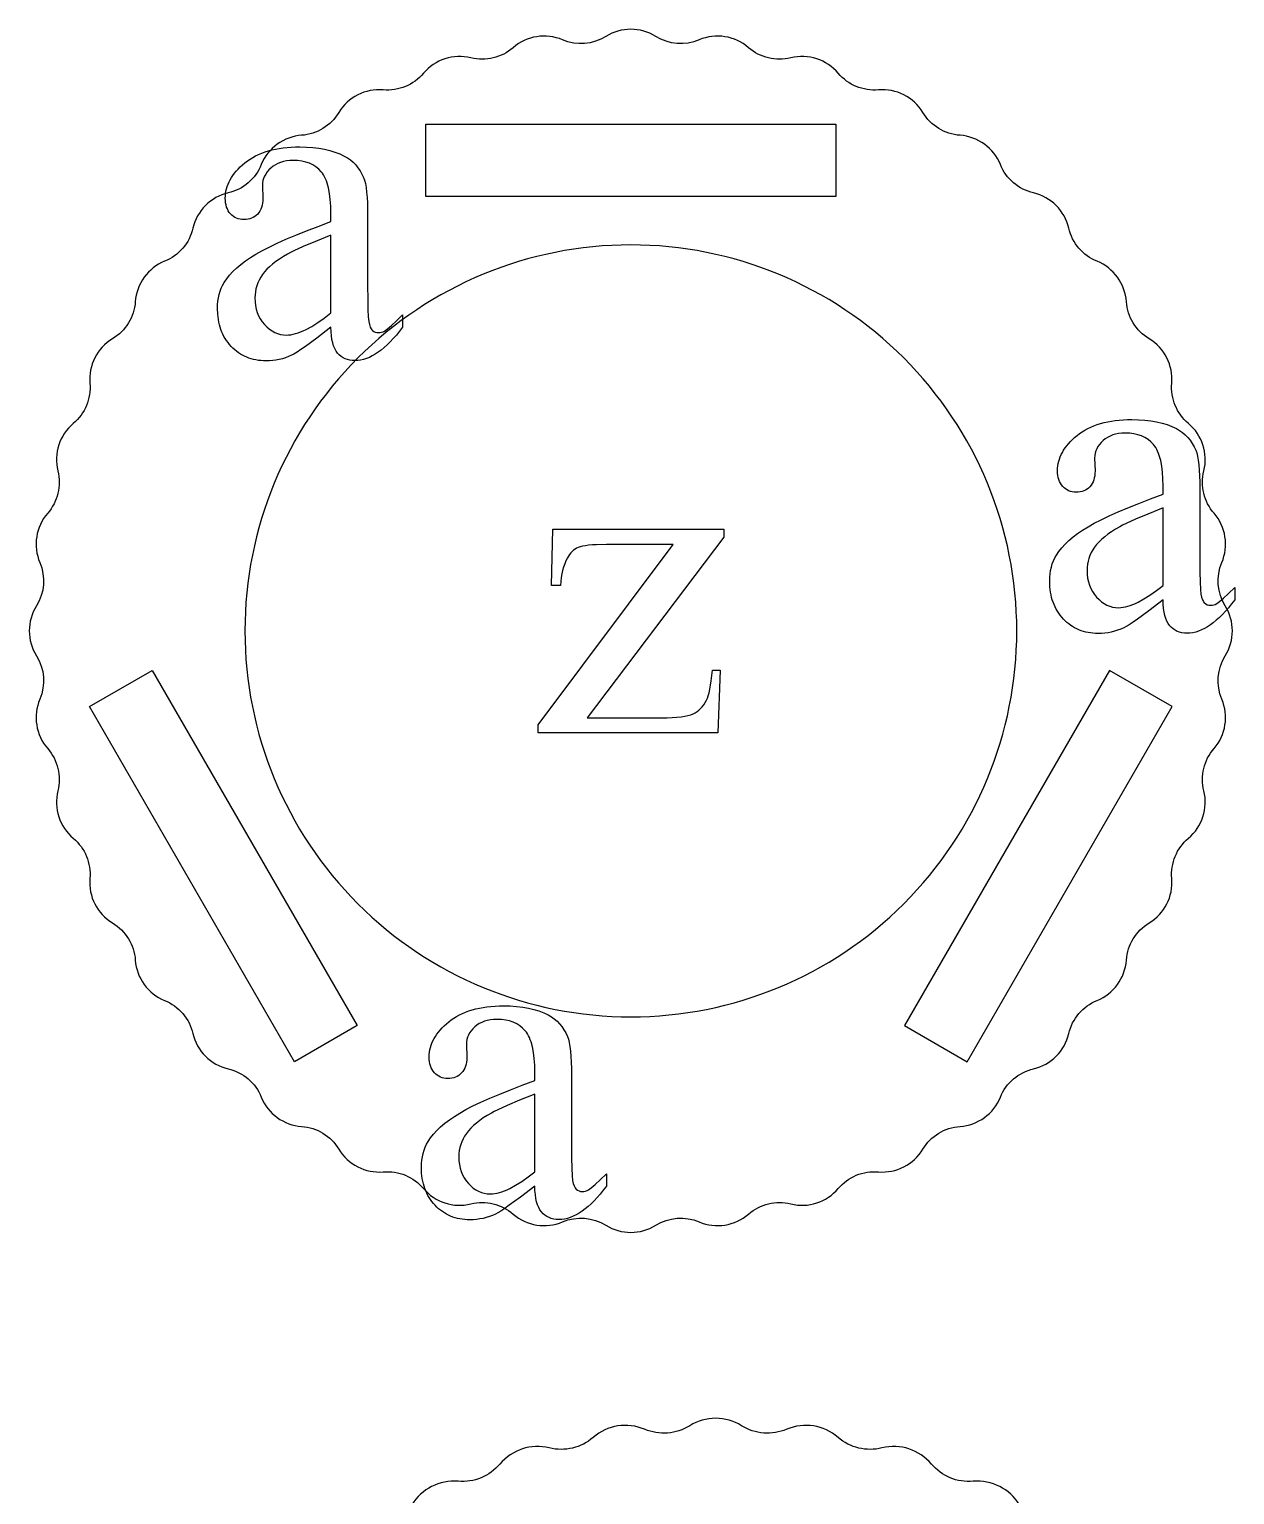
# Model space of a CAD drawing. Extents: x 7 to 905, y -397 to 592.
# Drawn here: x 133.5 to 213.5, y 491.7 to 588.8 of the extents above; entities that cross this region are included whole.
import ezdxf

# ---------------------------------------------------------------- set-up
doc = ezdxf.new("R2010")
doc.units = 0
doc.header["$MEASUREMENT"] = 0
for name, color, linetype in [('EXT', 1, 'CONTINUOUS'), ('INT', 5, 'CONTINUOUS'), ('POCKET_2_4MM', 3, 'CONTINUOUS'), ('TEXT', 18, 'CONTINUOUS')]:
    doc.layers.add(name, color=color, linetype=linetype)

msp = doc.modelspace()

# ---------------------------------------------------------------- linework, layer by layer
at = {"layer": 'EXT'}
msp.add_lwpolyline([(134.234, 544.415, 0.286149), (134.752, 541.144, -0.244114), (135.426, 538.339, 0.286149), (136.449, 535.189, -0.244114), (137.553, 532.524, 0.286149), (139.057, 529.573, -0.244114), (140.564, 527.113, 0.286149), (142.511, 524.434, -0.244114), (144.384, 522.24, 0.286149), (146.726, 519.899, -0.244114), (148.92, 518.025, 0.286149), (151.599, 516.078, -0.244114), (154.059, 514.571, 0.286149), (157.01, 513.067, -0.244114), (159.675, 511.963, 0.286149), (162.825, 510.94, -0.244114), (165.63, 510.267, 0.286149), (168.901, 509.748, -0.244114), (171.777, 509.522, 0.286149), (175.089, 509.522, -0.244114), (177.965, 509.748, 0.286149), (181.236, 510.267, -0.244114), (184.041, 510.94, 0.286149), (187.191, 511.963, -0.244114), (189.856, 513.067, 0.286149), (192.807, 514.571, -0.244114), (195.267, 516.078, 0.286149), (197.946, 518.025, -0.244114), (200.14, 519.899, 0.286149), (202.481, 522.24, -0.244114), (204.355, 524.434, 0.286149), (206.302, 527.113, -0.244114), (207.809, 529.573, 0.286149), (209.313, 532.524, -0.244114), (210.417, 535.189, 0.286149), (211.44, 538.339, -0.244114), (212.113, 541.144, 0.286149), (212.632, 544.415, -0.244114), (212.858, 547.291, 0.286149), (212.858, 550.603, -0.244114), (212.632, 553.479, 0.286149), (212.113, 556.75, -0.244114), (211.44, 559.555, 0.286149), (210.417, 562.705, -0.244114), (209.313, 565.37, 0.286149), (207.809, 568.321, -0.244114), (206.302, 570.781, 0.286149), (204.355, 573.46, -0.244114), (202.481, 575.654, 0.286149), (200.14, 577.996, -0.244114), (197.946, 579.869, 0.286149), (195.267, 581.816, -0.244114), (192.807, 583.323, 0.286149), (189.856, 584.827, -0.244114), (187.191, 585.931, 0.286149), (184.041, 586.954, -0.244114), (181.236, 587.628, 0.286149), (177.965, 588.146, -0.244114), (175.089, 588.372, 0.286149), (171.777, 588.372, -0.244114), (168.901, 588.146, 0.286149), (165.63, 587.628, -0.244114), (162.825, 586.954, 0.286149), (159.675, 585.931, -0.244114), (157.01, 584.827, 0.286149), (154.059, 583.323, -0.244114), (151.599, 581.816, 0.286149), (148.92, 579.869, -0.244114), (146.726, 577.996, 0.286149), (144.384, 575.654, -0.244114), (142.511, 573.46, 0.286149), (140.564, 570.781, -0.244114), (139.057, 568.321, 0.286149), (137.553, 565.37, -0.244114), (136.449, 562.705, 0.286149), (135.426, 559.555, -0.244114), (134.752, 556.75, 0.286149), (134.234, 553.479, -0.244114), (134.008, 550.603, 0.286149), (134.008, 547.291, -0.244114)], format="xyb", close=True, dxfattribs=at)
msp.add_lwpolyline([(199.208, 490.977, 0.286149), (196.139, 492.541, -0.244114), (193.367, 493.689, 0.286149), (190.091, 494.754, -0.244114), (187.174, 495.454, 0.286149), (183.772, 495.993, -0.244114), (180.781, 496.228, 0.286149), (177.336, 496.228, -0.244114), (174.345, 495.993, 0.286149), (170.943, 495.454, -0.244114), (168.026, 494.754, 0.286149), (164.75, 493.689, -0.244114), (161.978, 492.541, 0.286149), (158.91, 490.977, -0.244114)], format="xyb", dxfattribs=at)
at = {"layer": 'INT'}
msp.add_lwpolyline([(173.433, 574.547, 0.414214), (147.833, 548.947, 0.414214), (173.433, 523.347, 0.414214), (199.033, 548.947, 0.414214)], format="xyb", close=True, dxfattribs=at)
at = {"layer": 'POCKET_2_4MM'}
for points in [[(159.833, 577.747), (159.833, 582.547), (187.033, 582.547), (187.033, 577.747)], [(151.134, 520.369), (137.534, 543.925), (141.691, 546.325), (155.291, 522.769)], [(195.731, 520.369), (209.331, 543.925), (205.174, 546.325), (191.574, 522.769)]]:
    msp.add_lwpolyline(points, close=True, dxfattribs=at)
at = {"layer": 'TEXT'}
for points in [[(153.541, 569.084), (152.598, 568.365), (151.848, 567.815), (151.546, 567.604), (151.292, 567.435), (151.087, 567.309), (150.93, 567.225), (150.729, 567.139), (150.525, 567.064), (150.318, 567.001), (150.108, 566.949), (149.894, 566.908), (149.677, 566.88), (149.457, 566.862), (149.234, 566.857), (149.061, 566.86), (148.891, 566.872), (148.726, 566.89), (148.564, 566.916), (148.406, 566.95), (148.252, 566.991), (148.102, 567.04), (147.956, 567.096), (147.814, 567.16), (147.675, 567.231), (147.541, 567.31), (147.41, 567.396), (147.283, 567.489), (147.16, 567.591), (147.041, 567.699), (146.926, 567.815), (146.816, 567.937), (146.713, 568.064), (146.617, 568.196), (146.529, 568.332), (146.447, 568.473), (146.373, 568.619), (146.305, 568.77), (146.245, 568.925), (146.192, 569.085), (146.146, 569.25), (146.107, 569.419), (146.075, 569.593), (146.05, 569.772), (146.033, 569.956), (146.018, 570.337), (146.025, 570.58), (146.046, 570.815), (146.081, 571.041), (146.129, 571.259), (146.191, 571.469), (146.267, 571.67), (146.357, 571.863), (146.461, 572.048), (146.626, 572.297), (146.819, 572.542), (147.04, 572.784), (147.289, 573.022), (147.565, 573.256), (147.87, 573.486), (148.202, 573.713), (148.563, 573.936), (148.968, 574.163), (149.435, 574.403), (149.964, 574.654), (150.556, 574.917), (151.209, 575.192), (151.924, 575.479), (152.701, 575.778), (153.541, 576.09), (153.541, 576.621), (153.531, 577.106), (153.5, 577.552), (153.45, 577.958), (153.38, 578.324), (153.29, 578.651), (153.237, 578.799), (153.18, 578.938), (153.117, 579.067), (153.049, 579.186), (152.977, 579.294), (152.899, 579.393), (152.729, 579.57), (152.542, 579.723), (152.336, 579.852), (152.112, 579.958), (151.869, 580.04), (151.609, 580.099), (151.33, 580.134), (151.033, 580.146), (150.807, 580.138), (150.593, 580.114), (150.39, 580.075), (150.2, 580.02), (150.021, 579.95), (149.855, 579.864), (149.701, 579.762), (149.558, 579.644), (149.427, 579.516), (149.313, 579.384), (149.217, 579.247), (149.138, 579.106), (149.077, 578.96), (149.033, 578.809), (149.007, 578.654), (148.998, 578.494), (149.027, 577.638), (149.022, 577.473), (149.006, 577.318), (148.979, 577.173), (148.941, 577.037), (148.892, 576.911), (148.832, 576.795), (148.762, 576.688), (148.681, 576.591), (148.591, 576.505), (148.494, 576.43), (148.391, 576.366), (148.281, 576.315), (148.164, 576.274), (148.04, 576.245), (147.91, 576.228), (147.774, 576.222), (147.64, 576.228), (147.513, 576.246), (147.392, 576.276), (147.278, 576.318), (147.169, 576.372), (147.067, 576.438), (146.971, 576.516), (146.881, 576.606), (146.8, 576.706), (146.73, 576.815), (146.67, 576.933), (146.621, 577.059), (146.583, 577.195), (146.556, 577.339), (146.54, 577.491), (146.535, 577.653), (146.54, 577.811), (146.555, 577.967), (146.58, 578.121), (146.616, 578.274), (146.661, 578.426), (146.717, 578.575), (146.783, 578.723), (146.859, 578.87), (146.945, 579.015), (147.042, 579.158), (147.148, 579.3), (147.265, 579.44), (147.391, 579.578), (147.528, 579.715), (147.675, 579.85), (147.833, 579.983), (147.999, 580.112), (148.173, 580.232), (148.356, 580.344), (148.547, 580.448), (148.746, 580.543), (148.953, 580.631), (149.169, 580.709), (149.392, 580.78), (149.624, 580.842), (149.864, 580.896), (150.112, 580.942), (150.369, 580.979), (150.633, 581.008), (150.906, 581.029), (151.187, 581.041), (151.476, 581.045), (151.915, 581.036), (152.335, 581.008), (152.734, 580.96), (153.113, 580.894), (153.471, 580.809), (153.81, 580.705), (154.128, 580.582), (154.426, 580.441), (154.636, 580.318), (154.832, 580.18), (155.014, 580.025), (155.181, 579.854), (155.335, 579.667), (155.474, 579.464), (155.598, 579.245), (155.709, 579.01), (155.771, 578.831), (155.825, 578.61), (155.87, 578.348), (155.908, 578.044), (155.937, 577.699), (155.958, 577.312), (155.97, 576.884), (155.974, 576.414), (155.974, 571.827), (155.979, 570.955), (155.993, 570.269), (156.016, 569.771), (156.048, 569.46), (156.091, 569.26), (156.146, 569.097), (156.212, 568.969), (156.25, 568.919), (156.291, 568.877), (156.379, 568.813), (156.474, 568.767), (156.575, 568.739), (156.682, 568.73), (156.796, 568.736), (156.903, 568.756), (157.003, 568.788), (157.095, 568.833), (157.286, 568.972), (157.549, 569.198), (157.883, 569.51), (158.29, 569.91), (158.29, 569.084), (158.084, 568.816), (157.879, 568.565), (157.676, 568.332), (157.473, 568.116), (157.272, 567.917), (157.072, 567.736), (156.873, 567.571), (156.675, 567.424), (156.478, 567.295), (156.283, 567.182), (156.088, 567.087), (155.895, 567.01), (155.703, 566.949), (155.512, 566.906), (155.322, 566.88), (155.133, 566.871), (154.957, 566.879), (154.791, 566.903), (154.633, 566.942), (154.485, 566.997), (154.345, 567.067), (154.215, 567.153), (154.095, 567.255), (153.983, 567.373), (153.883, 567.509), (153.795, 567.668), (153.72, 567.848), (153.659, 568.051), (153.61, 568.276), (153.574, 568.523), (153.551, 568.792)], [(153.541, 570.042), (153.541, 575.19), (152.526, 574.78), (151.708, 574.434), (151.088, 574.153), (150.851, 574.036), (150.664, 573.936), (150.384, 573.773), (150.123, 573.608), (149.884, 573.441), (149.665, 573.272), (149.467, 573.102), (149.29, 572.93), (149.134, 572.755), (148.998, 572.579), (148.88, 572.4), (148.778, 572.217), (148.692, 572.03), (148.622, 571.838), (148.567, 571.642), (148.528, 571.443), (148.504, 571.239), (148.496, 571.031), (148.506, 570.771), (148.536, 570.522), (148.585, 570.285), (148.655, 570.059), (148.744, 569.844), (148.853, 569.641), (148.982, 569.449), (149.131, 569.268), (149.292, 569.104), (149.46, 568.962), (149.633, 568.841), (149.813, 568.743), (149.998, 568.666), (150.19, 568.611), (150.387, 568.578), (150.591, 568.567), (150.734, 568.573), (150.882, 568.59), (151.036, 568.619), (151.195, 568.66), (151.36, 568.711), (151.531, 568.775), (151.707, 568.85), (151.889, 568.936), (152.268, 569.144), (152.67, 569.397), (153.094, 569.697)], [(208.736, 551.002), (207.793, 550.283), (207.044, 549.734), (206.742, 549.523), (206.488, 549.354), (206.283, 549.228), (206.126, 549.144), (205.925, 549.058), (205.721, 548.983), (205.514, 548.919), (205.303, 548.867), (205.09, 548.827), (204.873, 548.798), (204.653, 548.781), (204.429, 548.775), (204.256, 548.779), (204.087, 548.79), (203.921, 548.809), (203.76, 548.835), (203.602, 548.869), (203.448, 548.91), (203.298, 548.959), (203.152, 549.015), (203.009, 549.079), (202.871, 549.15), (202.736, 549.228), (202.606, 549.314), (202.479, 549.408), (202.356, 549.509), (202.236, 549.618), (202.121, 549.734), (202.011, 549.856), (201.909, 549.983), (201.813, 550.115), (201.724, 550.251), (201.643, 550.392), (201.568, 550.538), (201.501, 550.689), (201.441, 550.844), (201.388, 551.004), (201.342, 551.169), (201.303, 551.338), (201.271, 551.512), (201.246, 551.691), (201.228, 551.875), (201.214, 552.256), (201.221, 552.499), (201.242, 552.734), (201.276, 552.96), (201.325, 553.178), (201.387, 553.388), (201.463, 553.589), (201.553, 553.782), (201.657, 553.967), (201.822, 554.216), (202.015, 554.461), (202.236, 554.703), (202.484, 554.94), (202.761, 555.175), (203.066, 555.405), (203.398, 555.632), (203.758, 555.855), (204.164, 556.082), (204.631, 556.321), (205.16, 556.573), (205.751, 556.836), (206.405, 557.111), (207.12, 557.398), (207.897, 557.697), (208.736, 558.008), (208.736, 558.539), (208.726, 559.025), (208.696, 559.47), (208.646, 559.876), (208.576, 560.243), (208.486, 560.57), (208.433, 560.718), (208.375, 560.857), (208.313, 560.985), (208.245, 561.104), (208.172, 561.213), (208.095, 561.312), (207.925, 561.488), (207.737, 561.641), (207.531, 561.77), (207.307, 561.876), (207.065, 561.959), (206.804, 562.017), (206.526, 562.053), (206.229, 562.064), (206.002, 562.056), (205.788, 562.033), (205.586, 561.994), (205.395, 561.939), (205.217, 561.868), (205.051, 561.782), (204.896, 561.68), (204.754, 561.563), (204.623, 561.435), (204.509, 561.303), (204.412, 561.166), (204.334, 561.024), (204.272, 560.878), (204.228, 560.728), (204.202, 560.572), (204.193, 560.412), (204.223, 559.557), (204.217, 559.392), (204.201, 559.237), (204.174, 559.092), (204.136, 558.956), (204.088, 558.83), (204.028, 558.713), (203.958, 558.607), (203.876, 558.51), (203.786, 558.423), (203.69, 558.348), (203.586, 558.285), (203.476, 558.233), (203.359, 558.193), (203.236, 558.164), (203.106, 558.147), (202.969, 558.141), (202.836, 558.147), (202.709, 558.165), (202.588, 558.195), (202.473, 558.237), (202.365, 558.291), (202.263, 558.357), (202.167, 558.435), (202.077, 558.524), (201.996, 558.625), (201.925, 558.734), (201.866, 558.851), (201.817, 558.978), (201.779, 559.113), (201.752, 559.257), (201.736, 559.41), (201.73, 559.572), (201.735, 559.729), (201.751, 559.886), (201.776, 560.04), (201.811, 560.193), (201.857, 560.344), (201.913, 560.494), (201.979, 560.642), (202.055, 560.788), (202.141, 560.933), (202.237, 561.077), (202.344, 561.218), (202.46, 561.358), (202.587, 561.497), (202.724, 561.633), (202.871, 561.769), (203.028, 561.902), (203.195, 562.031), (203.369, 562.151), (203.552, 562.263), (203.743, 562.367), (203.942, 562.462), (204.149, 562.549), (204.364, 562.628), (204.588, 562.699), (204.82, 562.761), (205.06, 562.815), (205.308, 562.86), (205.564, 562.898), (205.829, 562.927), (206.101, 562.947), (206.382, 562.96), (206.671, 562.964), (207.111, 562.955), (207.53, 562.926), (207.93, 562.879), (208.308, 562.813), (208.667, 562.728), (209.005, 562.624), (209.323, 562.501), (209.621, 562.359), (209.832, 562.237), (210.028, 562.098), (210.209, 561.944), (210.377, 561.773), (210.53, 561.586), (210.669, 561.383), (210.794, 561.164), (210.904, 560.929), (210.967, 560.749), (211.02, 560.529), (211.066, 560.266), (211.103, 559.963), (211.132, 559.617), (211.153, 559.231), (211.166, 558.802), (211.17, 558.333), (211.17, 553.746), (211.174, 552.873), (211.188, 552.188), (211.211, 551.69), (211.244, 551.378), (211.286, 551.179), (211.341, 551.015), (211.408, 550.888), (211.446, 550.837), (211.487, 550.796), (211.575, 550.731), (211.669, 550.685), (211.77, 550.658), (211.878, 550.648), (211.992, 550.655), (212.099, 550.674), (212.199, 550.706), (212.291, 550.752), (212.482, 550.891), (212.744, 551.117), (213.079, 551.429), (213.485, 551.828), (213.485, 551.002), (213.28, 550.734), (213.075, 550.484), (212.871, 550.25), (212.669, 550.034), (212.467, 549.836), (212.267, 549.654), (212.068, 549.49), (211.87, 549.343), (211.674, 549.213), (211.478, 549.101), (211.284, 549.006), (211.091, 548.928), (210.898, 548.868), (210.708, 548.825), (210.518, 548.799), (210.329, 548.79), (210.153, 548.798), (209.986, 548.821), (209.829, 548.86), (209.68, 548.915), (209.541, 548.986), (209.411, 549.072), (209.29, 549.174), (209.179, 549.291), (209.078, 549.428), (208.991, 549.586), (208.916, 549.767), (208.854, 549.97), (208.805, 550.195), (208.769, 550.442), (208.746, 550.711)], [(208.736, 551.961), (208.736, 557.109), (207.721, 556.698), (206.904, 556.353), (206.283, 556.071), (206.047, 555.955), (205.86, 555.855), (205.579, 555.692), (205.319, 555.527), (205.08, 555.36), (204.861, 555.191), (204.663, 555.021), (204.486, 554.848), (204.329, 554.674), (204.193, 554.498), (204.076, 554.319), (203.974, 554.136), (203.888, 553.948), (203.817, 553.757), (203.762, 553.561), (203.723, 553.361), (203.7, 553.157), (203.692, 552.949), (203.702, 552.689), (203.732, 552.441), (203.781, 552.204), (203.85, 551.978), (203.94, 551.763), (204.049, 551.56), (204.178, 551.368), (204.326, 551.187), (204.488, 551.023), (204.655, 550.88), (204.829, 550.76), (205.008, 550.661), (205.194, 550.585), (205.385, 550.53), (205.583, 550.497), (205.786, 550.486), (205.929, 550.492), (206.078, 550.509), (206.232, 550.538), (206.391, 550.578), (206.556, 550.63), (206.727, 550.694), (206.903, 550.768), (207.084, 550.855), (207.464, 551.062), (207.866, 551.316), (208.29, 551.615)], [(179.355, 546.337), (179.192, 542.192), (167.275, 542.192), (167.275, 542.723), (176.243, 554.67), (171.818, 554.67), (171.164, 554.658), (170.884, 554.644), (170.634, 554.624), (170.415, 554.598), (170.228, 554.566), (170.071, 554.529), (169.945, 554.486), (169.837, 554.434), (169.733, 554.373), (169.636, 554.301), (169.543, 554.218), (169.455, 554.125), (169.372, 554.022), (169.294, 553.909), (169.222, 553.785), (169.128, 553.595), (169.044, 553.394), (168.971, 553.182), (168.908, 552.959), (168.857, 552.725), (168.815, 552.48), (168.785, 552.223), (168.765, 551.956), (168.175, 551.956), (168.263, 555.702), (179.591, 555.702), (179.591, 555.157), (170.535, 543.18), (175.461, 543.18), (175.832, 543.184), (176.173, 543.196), (176.482, 543.217), (176.761, 543.245), (177.008, 543.281), (177.224, 543.325), (177.409, 543.378), (177.563, 543.438), (177.698, 543.509), (177.826, 543.592), (177.947, 543.687), (178.062, 543.794), (178.17, 543.914), (178.272, 544.045), (178.367, 544.189), (178.455, 544.345), (178.513, 544.48), (178.568, 544.647), (178.622, 544.847), (178.672, 545.079), (178.721, 545.344), (178.767, 545.642), (178.853, 546.337)], [(167.064, 512.116), (166.121, 511.397), (165.372, 510.848), (165.07, 510.636), (164.816, 510.468), (164.611, 510.341), (164.454, 510.258), (164.253, 510.171), (164.049, 510.096), (163.842, 510.033), (163.632, 509.981), (163.418, 509.941), (163.201, 509.912), (162.981, 509.895), (162.758, 509.889), (162.584, 509.893), (162.415, 509.904), (162.25, 509.923), (162.088, 509.949), (161.93, 509.982), (161.776, 510.024), (161.626, 510.072), (161.48, 510.129), (161.338, 510.192), (161.199, 510.263), (161.065, 510.342), (160.934, 510.428), (160.807, 510.522), (160.684, 510.623), (160.565, 510.731), (160.449, 510.848), (160.34, 510.97), (160.237, 511.097), (160.141, 511.228), (160.053, 511.365), (159.971, 511.506), (159.897, 511.652), (159.829, 511.802), (159.769, 511.957), (159.716, 512.117), (159.67, 512.282), (159.631, 512.452), (159.599, 512.626), (159.574, 512.805), (159.557, 512.988), (159.542, 513.37), (159.549, 513.613), (159.57, 513.847), (159.605, 514.073), (159.653, 514.291), (159.715, 514.501), (159.791, 514.703), (159.881, 514.896), (159.985, 515.081), (160.15, 515.329), (160.343, 515.575), (160.564, 515.816), (160.813, 516.054), (161.089, 516.288), (161.394, 516.519), (161.726, 516.745), (162.087, 516.968), (162.492, 517.196), (162.959, 517.435), (163.488, 517.686), (164.08, 517.949), (164.733, 518.224), (165.448, 518.512), (166.225, 518.811), (167.064, 519.122), (167.064, 519.653), (167.054, 520.138), (167.024, 520.584), (166.974, 520.99), (166.904, 521.356), (166.814, 521.683), (166.761, 521.832), (166.704, 521.97), (166.641, 522.099), (166.573, 522.218), (166.501, 522.327), (166.423, 522.426), (166.253, 522.602), (166.066, 522.755), (165.86, 522.884), (165.636, 522.99), (165.393, 523.072), (165.133, 523.131), (164.854, 523.166), (164.557, 523.178), (164.331, 523.17), (164.116, 523.147), (163.914, 523.107), (163.724, 523.053), (163.545, 522.982), (163.379, 522.896), (163.225, 522.794), (163.082, 522.676), (162.951, 522.549), (162.837, 522.416), (162.741, 522.28), (162.662, 522.138), (162.6, 521.992), (162.557, 521.841), (162.53, 521.686), (162.522, 521.526), (162.551, 520.671), (162.546, 520.506), (162.53, 520.351), (162.502, 520.205), (162.465, 520.07), (162.416, 519.943), (162.356, 519.827), (162.286, 519.72), (162.205, 519.623), (162.115, 519.537), (162.018, 519.462), (161.915, 519.399), (161.804, 519.347), (161.688, 519.306), (161.564, 519.278), (161.434, 519.26), (161.297, 519.255), (161.164, 519.261), (161.037, 519.279), (160.916, 519.309), (160.802, 519.35), (160.693, 519.404), (160.591, 519.47), (160.495, 519.548), (160.405, 519.638), (160.324, 519.738), (160.254, 519.847), (160.194, 519.965), (160.145, 520.092), (160.107, 520.227), (160.08, 520.371), (160.064, 520.524), (160.059, 520.685), (160.064, 520.843), (160.079, 520.999), (160.104, 521.154), (160.14, 521.307), (160.185, 521.458), (160.241, 521.608), (160.307, 521.756), (160.383, 521.902), (160.469, 522.047), (160.566, 522.19), (160.672, 522.332), (160.789, 522.472), (160.915, 522.61), (161.052, 522.747), (161.199, 522.882), (161.356, 523.016), (161.523, 523.144), (161.697, 523.265), (161.88, 523.377), (162.071, 523.48), (162.27, 523.576), (162.477, 523.663), (162.693, 523.742), (162.916, 523.812), (163.148, 523.874), (163.388, 523.928), (163.636, 523.974), (163.892, 524.011), (164.157, 524.04), (164.43, 524.061), (164.711, 524.073), (165, 524.078), (165.439, 524.068), (165.859, 524.04), (166.258, 523.993), (166.637, 523.926), (166.995, 523.841), (167.334, 523.737), (167.652, 523.615), (167.949, 523.473), (168.16, 523.351), (168.356, 523.212), (168.538, 523.057), (168.705, 522.887), (168.859, 522.7), (168.998, 522.497), (169.122, 522.278), (169.233, 522.042), (169.295, 521.863), (169.349, 521.642), (169.394, 521.38), (169.432, 521.076), (169.461, 520.731), (169.481, 520.344), (169.494, 519.916), (169.498, 519.446), (169.498, 514.859), (169.503, 513.987), (169.517, 513.301), (169.54, 512.803), (169.572, 512.492), (169.615, 512.292), (169.67, 512.129), (169.736, 512.001), (169.774, 511.951), (169.815, 511.909), (169.903, 511.845), (169.998, 511.799), (170.099, 511.771), (170.206, 511.762), (170.32, 511.768), (170.427, 511.788), (170.527, 511.82), (170.619, 511.865), (170.81, 512.004), (171.073, 512.23), (171.407, 512.543), (171.814, 512.942), (171.814, 512.116), (171.608, 511.848), (171.403, 511.597), (171.199, 511.364), (170.997, 511.148), (170.796, 510.949), (170.596, 510.768), (170.397, 510.604), (170.199, 510.457), (170.002, 510.327), (169.806, 510.215), (169.612, 510.12), (169.419, 510.042), (169.227, 509.981), (169.036, 509.938), (168.846, 509.912), (168.657, 509.904), (168.481, 509.911), (168.314, 509.935), (168.157, 509.974), (168.008, 510.029), (167.869, 510.099), (167.739, 510.186), (167.618, 510.288), (167.507, 510.405), (167.406, 510.541), (167.319, 510.7), (167.244, 510.881), (167.182, 511.084), (167.134, 511.308), (167.098, 511.555), (167.075, 511.825)], [(167.064, 513.075), (167.064, 518.222), (166.05, 517.812), (165.232, 517.466), (164.611, 517.185), (164.375, 517.069), (164.188, 516.968), (163.907, 516.805), (163.647, 516.64), (163.408, 516.473), (163.189, 516.305), (162.991, 516.134), (162.814, 515.962), (162.657, 515.788), (162.522, 515.612), (162.404, 515.432), (162.302, 515.249), (162.216, 515.062), (162.146, 514.87), (162.091, 514.675), (162.052, 514.475), (162.028, 514.271), (162.02, 514.063), (162.03, 513.803), (162.06, 513.554), (162.109, 513.317), (162.179, 513.091), (162.268, 512.877), (162.377, 512.673), (162.506, 512.481), (162.654, 512.3), (162.816, 512.136), (162.984, 511.994), (163.157, 511.873), (163.337, 511.775), (163.522, 511.698), (163.714, 511.644), (163.911, 511.611), (164.115, 511.6), (164.257, 511.606), (164.406, 511.623), (164.56, 511.652), (164.719, 511.692), (164.884, 511.744), (165.055, 511.807), (165.231, 511.882), (165.413, 511.968), (165.792, 512.176), (166.194, 512.429), (166.618, 512.729)]]:
    msp.add_lwpolyline(points, close=True, dxfattribs=at)

doc.saveas('drawing.dxf')
